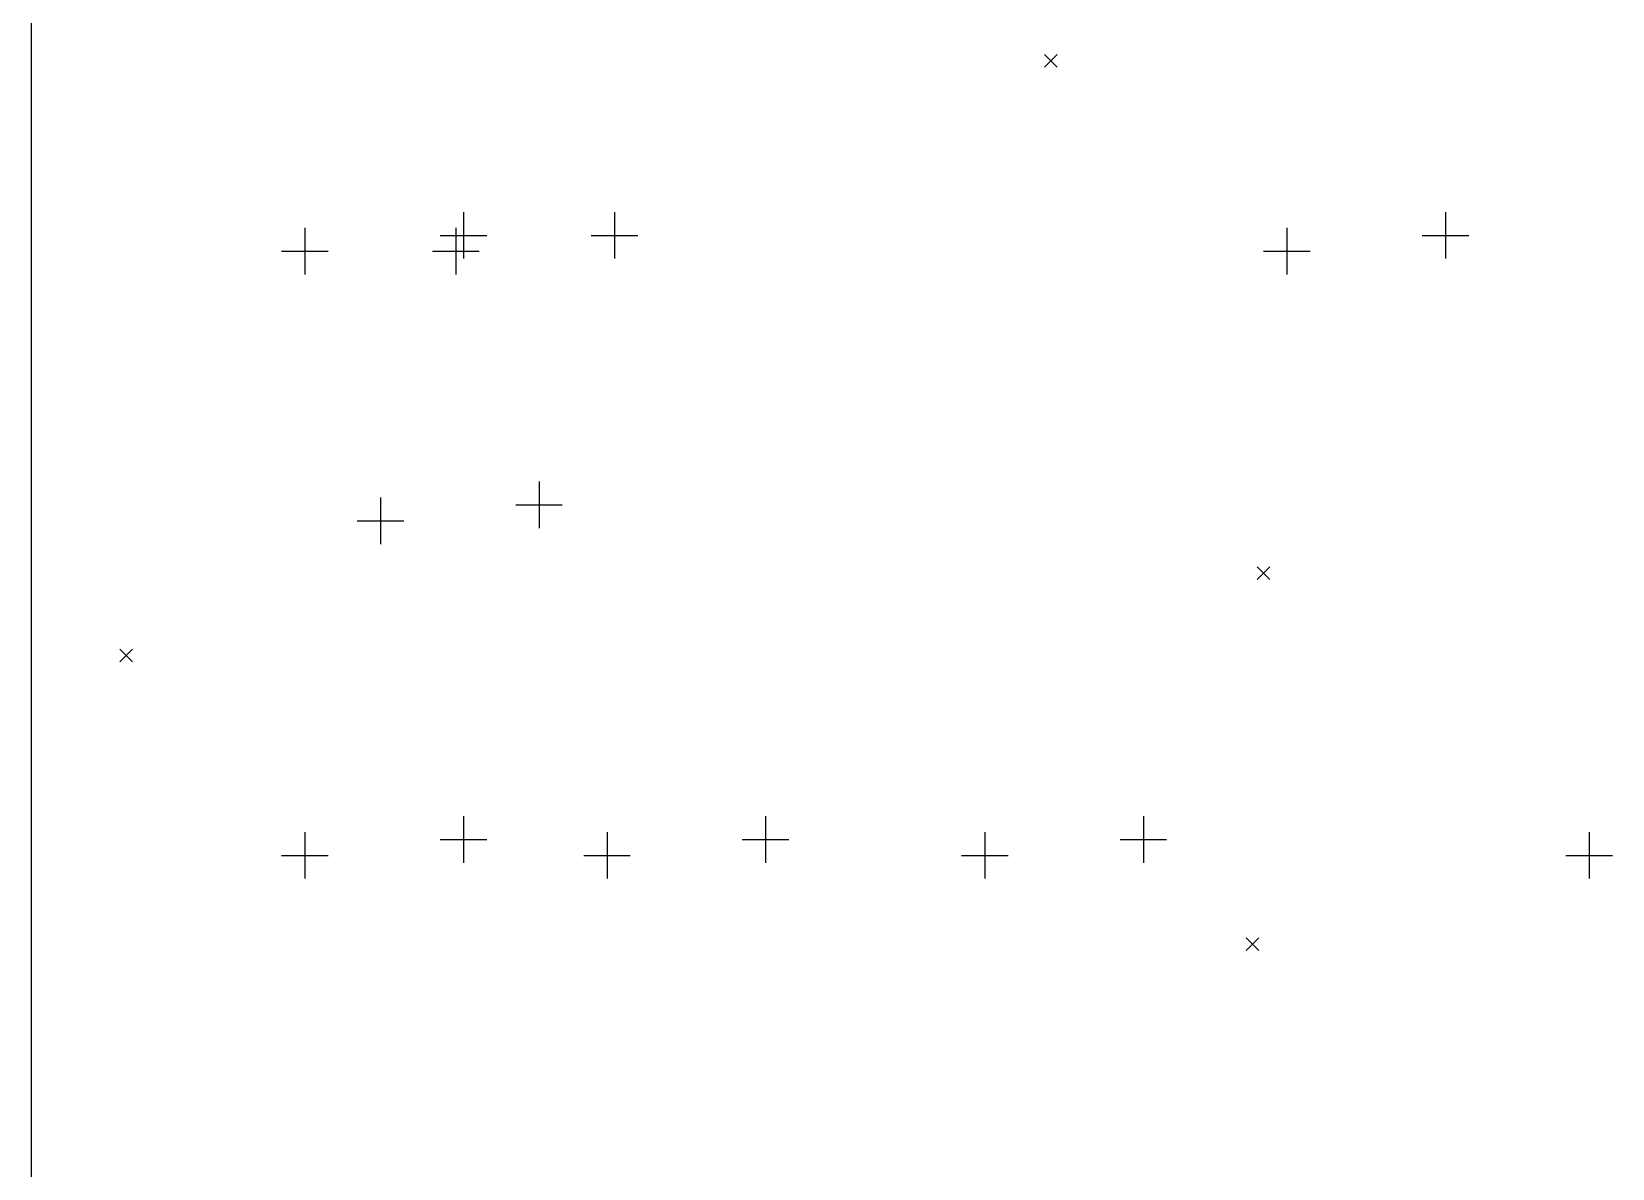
# Model space of a CAD drawing. Extents: x 0.3 to 17.4, y -6.1 to -0.5.
# Drawn here: x 0.406 to 2.368, y -4.731 to -3.32 of the extents above; entities that cross this region are included whole.
import ezdxf

# ---------------------------------------------------------------- set-up
doc = ezdxf.new("R2010")
doc.units = 0
doc.header["$MEASUREMENT"] = 0
doc.layers.add('BLACK', color=7, linetype='CONTINUOUS')

msp = doc.modelspace()

# ---------------------------------------------------------------- linework, layer by layer
at = {"layer": 'BLACK', "linetype": 'CONTINUOUS'}
for p, q in [((0.40625, -5.39062), (0.40625, -0.59375)), ((1.66339, -3.34843), (1.67913, -3.36417)), ((1.67913, -3.34843), (1.66339, -3.36417)), ((0.942175, -3.5439), (0.942175, -3.60177)), ((1.12968, -3.5439), (1.12968, -3.60177)), ((2.16093, -3.5439), (2.16093, -3.60177)), ((0.745325, -3.56358), (0.745325, -3.62146)), ((0.932825, -3.56358), (0.932825, -3.62146)), ((1.96407, -3.56358), (1.96407, -3.62146)), ((0.913238, -3.57283), (0.971112, -3.57283)), ((1.10074, -3.57283), (1.15861, -3.57283)), ((2.13199, -3.57283), (2.18986, -3.57283)), ((0.716388, -3.59252), (0.774262, -3.59252)), ((0.903888, -3.59252), (0.961762, -3.59252)), ((1.93514, -3.59252), (1.99301, -3.59252)), ((1.03593, -3.87854), (1.03593, -3.93642)), ((0.839075, -3.89823), (0.839075, -3.9561)), ((1.00699, -3.90748), (1.06486, -3.90748)), ((0.810138, -3.92717), (0.868012, -3.92717)), ((1.92717, -3.98425), (1.94291, -4)), ((1.94291, -3.98425), (1.92717, -4)), ((0.515748, -4.08661), (0.531496, -4.10236)), ((0.531496, -4.08661), (0.515748, -4.10236)), ((0.942175, -4.2939), (0.942175, -4.35177)), ((1.31718, -4.2939), (1.31718, -4.35177)), ((1.78593, -4.2939), (1.78593, -4.35177)), ((0.745325, -4.31358), (0.745325, -4.37146)), ((1.12032, -4.31358), (1.12032, -4.37146)), ((1.58907, -4.31358), (1.58907, -4.37146)), ((2.33907, -4.31358), (2.33907, -4.37146)), ((0.913238, -4.32283), (0.971112, -4.32283)), ((1.28824, -4.32283), (1.34611, -4.32283)), ((1.75699, -4.32283), (1.81486, -4.32283)), ((0.716388, -4.34252), (0.774262, -4.34252)), ((1.09139, -4.34252), (1.14926, -4.34252)), ((1.56014, -4.34252), (1.61801, -4.34252)), ((2.31014, -4.34252), (2.36801, -4.34252)), ((1.91339, -4.44488), (1.92913, -4.46063)), ((1.92913, -4.44488), (1.91339, -4.46063))]:
    msp.add_line(p, q, dxfattribs=at)

doc.saveas('drawing.dxf')
